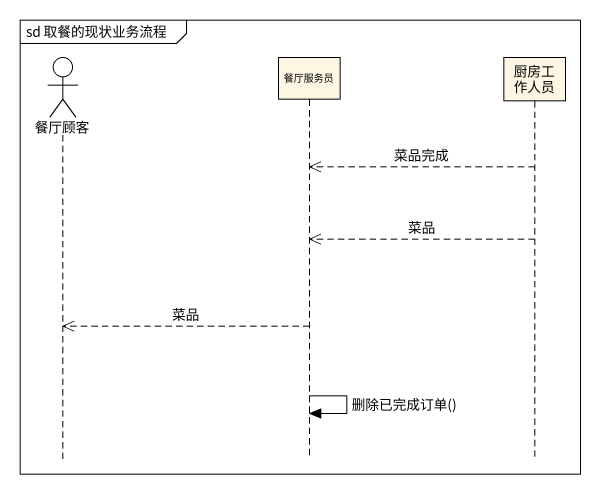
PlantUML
@startuml
mainframe sd 取餐的现状业务流程
hide footbox
actor 餐厅顾客
participant 餐厅服务员
participant 厨房工作人员

厨房工作人员 -->> 餐厅服务员 : 菜品完成
厨房工作人员 -->> 餐厅服务员 : 菜品
餐厅服务员 -->> 餐厅顾客 : 菜品
餐厅服务员 -> 餐厅服务员 : 删除已完成订单()
@enduml
